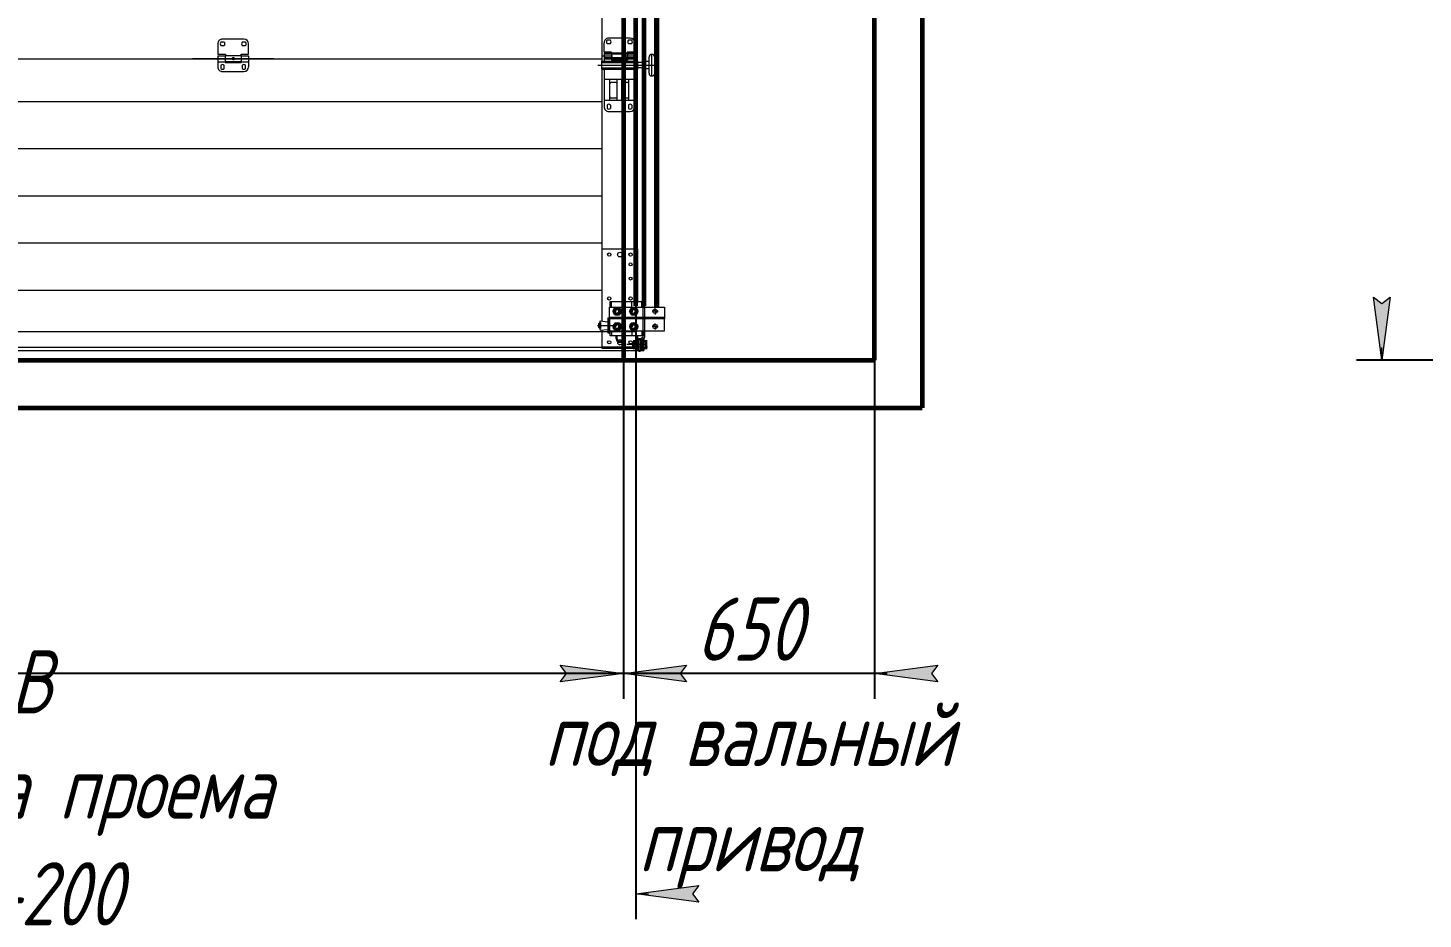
# Model space of a CAD drawing. Header units: millimetres. Extents: x 0 to 1680, y 0 to 594.
# Drawn here: x 110.4 to 220.8, y 341.5 to 412 of the extents above; entities that cross this region are included whole.
import ezdxf

# ---------------------------------------------------------------- set-up
doc = ezdxf.new("R2010")
doc.units = ezdxf.units.MM
for name, pattern in [('K5LT_AXLED', [19.5, 15, -1.5, 1.5, -1.5]), ('K5LT_BASIC', [0]), ('K5LT_THIN', [0]), ('K5LT_THIN_INCLUDED_TO_HATCHING', [0])]:
    doc.linetypes.add(name, pattern=pattern)
doc.layers.add('Системный слой', color=7, linetype='Continuous')
doc.styles.add('KDIMTEXTSTYLE', font='GOST_AU.SHX', dxfattribs={"width": 0.96, "oblique": 15, "height": 5})
doc.dimstyles.new('KDIMSTYLE (0.03)', dxfattribs={"dimtxt": 5, "dimasz": 1, "dimexe": 2, "dimexo": 0, "dimgap": 1, "dimtad": 1, "dimlfac": 40, "dimtxsty": 'KDIMTEXTSTYLE', "dimsah": 1, "dimcen": 0, "dimdle": 1, "dimadec": 0, "dimazin": 0, "dimtfac": 0.667, "dimtmove": 0, "dimatfit": 3, "dimfxl": 1, "dimtvp": 1, "dimtolj": 1, "dimtzin": 0, "dimarcsym": 0})

# ---------------------------------------------------------------- blocks, each defined once
blk = doc.blocks.new('U12')
at = {"layer": 'Системный слой', "color": 7, "linetype": 'K5LT_THIN_INCLUDED_TO_HATCHING', "lineweight": 18}
for p, q in [((157.0144892569014, 406.2825017118321), (157.0144892569014, 407.9256515762081)), ((157.3894892569014, 406.2825017118321), (157.3894892569014, 407.9256515762081))]:
    blk.add_line(p, q, dxfattribs=at)
blk = doc.blocks.new('U13')
at = {"layer": 'Системный слой', "color": 7, "linetype": 'K5LT_THIN_INCLUDED_TO_HATCHING', "lineweight": 18}
for p, q in [((156.4519892569014, 406.2825017118321), (156.4519892569014, 407.9256515762081)), ((157.9519892569014, 406.2825017118321), (157.9519892569014, 407.9256515762081))]:
    blk.add_line(p, q, dxfattribs=at)
blk = doc.blocks.new('KDIMARROW_01')
at = {"layer": 'Системный слой'}
blk.add_hatch(color=0, dxfattribs=at).paths.add_polyline_path([(0, 0), (-5, 0.658262491226197), (-4.5, 5.51091059616309e-16), (-5, -0.6582624912261956)])
at = {"layer": 'Системный слой', "color": 0, "linetype": 'K5LT_THIN', "lineweight": 18}
for p, q in [((-4.5, 5.51091059616309e-16), (-5, 0.658262491226197)), ((-5, 0.658262491226197), (0, 0)), ((0, 0), (-5, -0.6582624912261956)), ((-5, -0.6582624912261956), (-4.5, 5.51091059616309e-16)), ((0, 0), (-1, 0))]:
    blk.add_line(p, q, dxfattribs=at)

msp = doc.modelspace()

# ---------------------------------------------------------------- linework, layer by layer
at = {"layer": 'Системный слой', "color": 5, "linetype": 'K5LT_BASIC', "lineweight": 60, "true_color": 0x0000ff}
for p, q in [((181.1457392569013, 576.2628367620896), (181.1457392569013, 381.9753367620897)), ((177.3957392569013, 385.7253367620899), (177.3957392569013, 572.51283676209)), ((158.4957392569013, 390.0255861436235), (158.4957392569013, 565.9503368284536)), ((159.1707392569013, 390.0255861436235), (159.1707392569013, 565.9503368284536)), ((160.1082392569013, 565.9503368284536), (160.1082392569013, 389.9357779421825)), ((160.1832392569013, 389.9357779421825), (160.1832392569013, 565.9503368284536)), ((157.5207392569013, 479.4753367620899), (157.5207392569013, 385.7253367620899)), ((45.02073925690121, 385.7253367620899), (177.3957392569013, 385.7253367620899)), ((41.27073925690121, 381.9753367620899), (181.1457392569013, 381.9753367620899))]:
    msp.add_line(p, q, dxfattribs=at)
at = {"layer": 'Системный слой', "color": 7, "linetype": 'K5LT_THIN_INCLUDED_TO_HATCHING', "lineweight": 18}
for p, q in [((158.4957392569013, 386.7714619064309), (158.4957392569013, 480.4128367620897)), ((155.8321623694316, 409.3745869064307), (155.8321623694316, 430.1027119064308)), ((125.4274876657064, 410.756461906431), (125.4274876657064, 409.931461906431)), ((125.9363894487416, 410.8877119064309), (125.6685858826713, 410.8877119064309)), ((127.4899876657064, 411.131461906431), (125.8024876657064, 411.131461906431)), ((127.6238894487416, 410.8877119064309), (127.3560858826713, 410.8877119064309)), ((127.8649876657064, 409.931461906431), (127.8649876657064, 410.756461906431)), ((155.9832392569013, 410.0870869064308), (155.9832392569013, 410.8370869064308)), ((156.4921410399362, 411.0433369064308), (156.2243374738659, 411.0433369064308)), ((156.2243374738659, 410.7808369064307), (156.4921410399362, 410.7808369064307)), ((158.0457392569013, 411.2120869064308), (156.3582392569013, 411.2120869064308)), ((158.1796410399362, 411.0433369064308), (157.9118374738659, 411.0433369064308)), ((157.9118374738659, 410.7808369064307), (158.1796410399362, 410.7808369064307)), ((158.4207392569013, 410.0870869064308), (158.4207392569013, 410.8370869064308)), ((125.4274876657064, 409.931461906431), (126.0274876657064, 409.931461906431)), ((125.4274876657064, 409.8058369064311), (125.4274876657064, 409.3370869064311)), ((125.4274876657064, 409.8058369064311), (126.0087376657064, 409.8058369064311)), ((125.6685858826713, 410.6252119064311), (125.9363894487416, 410.6252119064311)), ((126.0087376657064, 409.8058369064311), (126.0087376657064, 409.3370869064311)), ((126.0274876657064, 409.7027119064312), (126.0087376657064, 409.7027119064312)), ((126.0274876657064, 409.931461906431), (126.0274876657064, 409.8114619064308)), ((126.0274876657064, 409.3314619064311), (126.0274876657064, 409.8114619064308)), ((127.2649876657064, 409.8114619064313), (126.0274876657064, 409.8114619064313)), ((127.2649876657064, 409.931461906431), (127.8649876657064, 409.931461906431)), ((127.2649876657064, 409.8114619064313), (127.2649876657064, 409.9314619064314)), ((127.2649876657064, 409.8114619064313), (127.2649876657064, 409.3314619064313)), ((127.2837376657064, 409.7027119064312), (127.2649876657064, 409.7027119064312)), ((127.2837376657064, 409.8058369064311), (127.8649876657064, 409.8058369064311)), ((127.2837376657064, 409.8058369064311), (127.2837376657064, 409.3370869064311)), ((127.3560858826713, 410.6252119064311), (127.6238894487416, 410.6252119064311)), ((127.8649876657064, 409.8058369064311), (127.8649876657064, 409.3370869064311)), ((156.6502837299006, 409.7870869064309), (155.8009598988926, 409.7870869064309)), ((156.5832392569013, 410.0870869064308), (155.9832392569013, 410.0870869064308)), ((155.9832392569013, 410.0214619064309), (155.9832392569013, 409.3745869064307)), ((156.5644892569013, 410.0214619064309), (155.9832392569013, 410.0214619064309)), ((156.5644892569013, 409.9277119064309), (155.9832392569013, 409.9277119064309)), ((156.5644892569013, 409.6464619064309), (155.9832392569013, 409.6464619064309)), ((156.5644892569013, 410.0214619064309), (156.5644892569013, 409.4748741174383)), ((158.4207392569013, 409.9277119064309), (156.5644892569013, 409.9277119064309)), ((156.5832392569013, 409.9277119064309), (156.5644892569013, 409.9277119064309)), ((158.4207392569013, 409.6464619064309), (156.5644892569013, 409.6464619064309)), ((156.5832392569013, 409.6464619064309), (156.5644892569013, 409.6464619064309)), ((156.5832392569013, 410.0870869064308), (156.5832392569013, 409.5527119064309)), ((157.8207392569013, 410.0214619064309), (156.5832392569013, 410.0214619064309)), ((158.5623412548059, 409.7870869064309), (157.6954412919506, 409.7870869064309)), ((158.4207392569013, 410.0870869064308), (157.8207392569013, 410.0870869064308)), ((157.8207392569013, 410.0870869064308), (157.8207392569013, 409.5527119064309)), ((157.8394892569013, 409.9277119064309), (157.8207392569013, 409.9277119064309)), ((157.8394892569013, 409.6464619064309), (157.8207392569013, 409.6464619064309)), ((158.4207392569013, 410.0214619064309), (157.8394892569013, 410.0214619064309)), ((157.8394892569013, 410.0214619064309), (157.8394892569013, 409.4748741174383)), ((158.4207392569013, 409.3745869064307), (158.4207392569013, 410.0214619064309)), ((159.5457392569013, 408.4277119064311), (159.5457392569013, 409.7027119064312)), ((159.7707392569013, 408.2027119064312), (159.7707392569013, 409.9277119064311)), ((159.9957392569013, 408.4277119064311), (159.9957392569013, 409.7027119064312)), ((65.49681614437148, 409.5715280829018), (155.832164329066, 409.5715280829018)), ((125.4274876657064, 409.3370869064311), (126.0087376657064, 409.3370869064311)), ((125.4274876657064, 409.3370869064311), (125.4274876657064, 408.9339619064313)), ((125.6712376657064, 409.0678636894663), (125.6712376657064, 408.800060123396)), ((125.8024876657064, 408.5589619064313), (127.4899876657064, 408.5589619064313)), ((125.9337376657064, 408.800060123396), (125.9337376657064, 409.0678636894663)), ((126.0274876657064, 409.4402119064312), (126.0087376657064, 409.4402119064312)), ((126.0087376657064, 409.3370869064311), (126.0087376657064, 409.2714619064311)), ((126.0087376657064, 409.2714619064311), (127.2837376657064, 409.2714619064311)), ((127.2649876657064, 409.3314619064311), (126.0274876657064, 409.3314619064311)), ((127.2837376657064, 409.4402119064312), (127.2649876657064, 409.4402119064312)), ((127.2837376657064, 409.3370869064311), (127.8649876657064, 409.3370869064311)), ((127.2837376657064, 409.2714619064311), (127.2837376657064, 409.3370869064311)), ((127.3587376657064, 409.0678636894663), (127.3587376657064, 408.800060123396)), ((127.6212376657064, 408.800060123396), (127.6212376657064, 409.0678636894663)), ((127.8649876657064, 409.3370869064311), (127.8649876657064, 408.9339619064313)), ((155.4957392569013, 409.0652119064307), (159.9957392569013, 409.0652119064307)), ((155.7769892569013, 409.3745869064307), (155.7769892569013, 408.7558369064309)), ((155.7769892569013, 409.3745869064307), (158.6269892569013, 409.3745869064307)), ((155.7769892569013, 409.2808369064307), (158.6269892569013, 409.2808369064307)), ((155.7769892569013, 409.0652119064307), (158.6269892569013, 409.0652119064307)), ((155.7769892569013, 408.8495869064309), (158.6269892569013, 408.8495869064309)), ((155.7769892569013, 408.7558369064309), (158.6269892569013, 408.7558369064309)), ((155.8321623694316, 394.5339619064307), (155.8321623694316, 408.7558369064309)), ((156.5644892569013, 409.5527119064309), (155.9832392569013, 409.5527119064309)), ((158.4207392569013, 408.7558369064309), (155.9832392569013, 408.7558369064309)), ((155.9832392569013, 408.7558369064309), (155.9832392569013, 405.7839619064307)), ((156.5644892569013, 409.4748741174383), (157.8394892569013, 409.4748741174383)), ((157.8207392569013, 409.5527119064309), (156.5832392569013, 409.5527119064309)), ((158.4207392569013, 409.5527119064309), (157.8394892569013, 409.5527119064309)), ((158.4207392569013, 405.7839619064307), (158.4207392569013, 408.7558369064309)), ((158.6269892569013, 409.3745869064307), (158.6269892569013, 408.7558369064309)), ((159.0582392569013, 409.2714619064311), (158.6269892569011, 409.2714619064311)), ((159.0582392569013, 408.8589619064312), (158.6269892569011, 408.8589619064312)), ((159.0582392569013, 409.3464619064312), (159.0582392569013, 408.7839619064312)), ((159.0582392569013, 409.3464619064312), (159.3019892569013, 409.3464619064312)), ((159.0582392569013, 408.7839619064312), (159.3019892569013, 408.7839619064312)), ((159.5457392569013, 409.3464619064312), (159.3019892569013, 409.3464619064312)), ((159.5457392569013, 408.7839619064312), (159.3019892569013, 408.7839619064312)), ((158.4207392569013, 407.9256515762081), (155.9832392569013, 407.9256515762081)), ((156.9207392569013, 407.6872986624323), (156.5457392569013, 407.6872986624323)), ((157.8582392569013, 407.6872986624323), (157.4832392569013, 407.6872986624323)), ((158.4207392569013, 406.2825017118321), (155.9832392569013, 406.2825017118321)), ((156.9207392569013, 406.4635420577788), (156.5457392569013, 406.4635420577788)), ((157.8582392569013, 406.4635420577788), (157.4832392569013, 406.4635420577788)), ((155.8605346176708, 406.1823319411164), (65.52303461767082, 406.1823319411158)), ((156.2269892569013, 405.917863689466), (156.2269892569013, 405.6500601233956)), ((156.3582392569013, 405.4089619064307), (158.0457392569013, 405.4089619064307)), ((156.4894892569013, 405.917863689466), (156.4894892569013, 405.6500601233956)), ((157.9144892569013, 405.917863689466), (157.9144892569013, 405.6500601233956)), ((158.1769892569013, 405.917863689466), (158.1769892569013, 405.6500601233956)), ((155.8605346176708, 402.4510819411146), (65.52303461767082, 402.4510819411146)), ((155.8605346176708, 398.7198319411143), (65.52303461767082, 398.7198319411136)), ((155.8605346176708, 394.9885819411143), (65.52303461767082, 394.9885819411129)), ((155.8332392569013, 394.5339619064307), (158.6457392569013, 394.5339619064307)), ((155.8332392569013, 388.8298208230285), (155.8332392569013, 394.5339619064312)), ((158.5332392569013, 390.3670279421826), (158.5332392569013, 394.5339619064307)), ((158.6457392569013, 394.5339619064307), (158.6457392569013, 390.3670279421826)), ((155.8605346176708, 391.2573319411147), (65.52303461767082, 391.2573319411147)), ((156.4257392640539, 388.9982779421825), (156.4257392640539, 389.9357779421825)), ((156.4257392640539, 389.9357779421825), (160.7757392640539, 389.9357779421825)), ((156.4632392640539, 390.3670279421826), (159.0882392640539, 390.3670279421826)), ((156.4632392640539, 389.9357779421825), (156.4632392640539, 390.3670279421826)), ((156.5757392640539, 389.9357779421825), (156.5757392640539, 390.3670279421826)), ((158.1882392640539, 389.9357779421825), (158.1882392640539, 390.3670279421826)), ((158.9757392640539, 389.9357779421825), (158.9757392640539, 390.3670279421826)), ((159.0882392640539, 390.3670279421826), (159.0882392640539, 389.9357779421825)), ((159.2007392640539, 390.302669473675), (159.0882392640539, 390.302669473675)), ((159.0882392640539, 389.9357779421825), (159.0882392640539, 390.302669473675)), ((159.0882392640539, 388.0607779421825), (159.0882392640539, 389.9357779421825)), ((159.2007392640539, 389.9357779421825), (159.2007392640539, 390.302669473675)), ((159.2007392640539, 388.0607779421825), (159.2007392640539, 389.9357779421825)), ((160.0257392640539, 389.5982779421827), (160.0257392640539, 389.8420279421825)), ((160.7757392640539, 389.9357779421825), (160.7757392640539, 388.9982779421825)), ((155.6378143357968, 388.6413543713907), (155.6378143357968, 388.3099176417427)), ((155.6794947424245, 388.7739196940065), (155.6794947424245, 388.8489196940063)), ((155.6794947424245, 388.8489196940063), (156.2832392569013, 388.7739196940065)), ((155.6794947424245, 388.1739196940064), (155.6794947424245, 388.7739196940065)), ((156.2832392569013, 389.0964619064289), (156.2832392569013, 387.8964619064291)), ((156.2832392569013, 389.0964619064289), (156.3957392569013, 389.0964619064289)), ((156.3957392569013, 389.0964619064289), (156.3957392569013, 387.8964619064291)), ((156.3957392569013, 388.7739196940065), (156.4257392640539, 388.7739196940065)), ((160.7757392640539, 389.1107779421827), (156.4257392640539, 389.1107779421827)), ((160.7757392640539, 389.1107779421827), (156.4257392640539, 389.1107779421827)), ((160.7757392640539, 388.9982779421825), (156.4257392640539, 388.9982779421825)), ((156.4257392640539, 388.9982779421825), (156.4257392640539, 388.0607779421825)), ((160.7757392640539, 388.9982779421825), (156.5944892640539, 388.9982779421825)), ((160.0257392640539, 389.5982779421827), (159.7819892640539, 389.5982779421827)), ((160.0257392640539, 389.5982779421827), (160.2694892640539, 389.5982779421827)), ((160.0257392640539, 389.5982779421827), (160.0257392640539, 389.3545279421826)), ((160.0257392640539, 388.3982779421826), (160.0257392640539, 388.6420279421827)), ((160.7757392640539, 388.0607779421825), (160.7757392640539, 388.9982779421825)), ((74.28771757634703, 388.0089619064308), (140.4108585267741, 388.0089619064308)), ((133.9802181144191, 388.0089619064308), (158.4957392569011, 388.0089619064308)), ((155.4695267431577, 388.4739196940063), (156.6826751833654, 388.4739196940063)), ((155.6794947424245, 388.1739196940064), (155.6794947424245, 388.0989196940063)), ((155.6794947424245, 388.0989196940063), (156.2832392569013, 388.1739196940064)), ((155.8332392569013, 386.6589619064307), (155.8332392569013, 388.1180185649846)), ((156.2832392569013, 387.8964619064291), (156.3957392569013, 387.8964619064291)), ((156.4257392640539, 388.1739196940064), (156.3957392569013, 388.1739196940064)), ((156.4257392640539, 388.0607779421825), (160.7757392640539, 388.0607779421825)), ((156.4632392640539, 387.6670279421826), (156.4632392640539, 388.0607779421825)), ((159.0882392640539, 387.6670279421826), (156.4632392640539, 387.6670279421826)), ((156.5757392640539, 388.0607779421825), (156.5757392640539, 387.6670279421826)), ((156.9394892569013, 387.4316320090068), (156.9394892569013, 387.6670279421826)), ((157.0332392569013, 387.4316320090068), (157.0332392569013, 387.6670279421826)), ((157.4457392569013, 387.4316320090068), (157.4457392569013, 387.6670279421826)), ((157.5394892569013, 387.4316320090068), (157.5394892569013, 387.6670279421826)), ((158.1882392640539, 388.0607779421825), (158.1882392640539, 387.6670279421826)), ((158.5332392569013, 387.3474013881796), (158.5332392569013, 387.6670279421826)), ((158.6457392569013, 387.6670279421826), (158.6457392569013, 387.3474013881796)), ((158.9757392640539, 388.0607779421825), (158.9757392640539, 387.6670279421826)), ((159.0694892640539, 387.5543441561276), (158.9757392640539, 387.5002175683912)), ((159.0882392640539, 388.0607779421825), (159.0882392640539, 387.6670279421826)), ((159.0882392640539, 387.5868201087696), (159.0882392640539, 388.0607779421825)), ((159.2007392640539, 387.5868201087696), (159.2007392640539, 388.0607779421825)), ((160.0257392640539, 388.3982779421826), (159.7819892640539, 388.3982779421826)), ((160.0257392640539, 388.3982779421826), (160.2694892640539, 388.3982779421826)), ((160.0257392640539, 388.3982779421826), (160.0257392640539, 388.1545279421825)), ((74.28771757634703, 386.7714619064309), (140.4108585267741, 386.7714619064309)), ((74.28771757634703, 386.5081858145093), (140.4108585267741, 386.5081858145093)), ((133.9802181144191, 386.7714619064309), (158.4957392569011, 386.7714619064309)), ((133.9802181144191, 386.5081858145093), (159.1233030628308, 386.5081858145093)), ((158.3294238796396, 386.7714619064311), (155.8332392569013, 386.7714619064309)), ((158.4207392569013, 386.6589619064312), (155.8332392569013, 386.6589619064307)), ((159.3901458578688, 386.9715169453027), (157.7950803036947, 386.9715169453027)), ((158.3187850084627, 387.1570182964506), (158.3187850084627, 386.7781556490577)), ((158.3714070410977, 387.1321295093953), (158.3187850084627, 387.1321295093953)), ((158.3714070410977, 386.8109043812101), (158.3187850084627, 386.8109043812101)), ((158.3714070410977, 386.9715169453027), (158.6347570191009, 386.9715169453027)), ((158.4207392569013, 386.6589619064312), (158.4207392569013, 386.6954479070803)), ((158.6347570191009, 387.3339619064309), (158.4627224183594, 387.3339619064309)), ((158.4627224183594, 387.3339619064309), (158.4627224183594, 387.2475859835249)), ((159.1233030628308, 386.7714619064309), (158.4957392569011, 386.7714619064309)), ((158.9007392640539, 387.3703137578236), (158.9007392640539, 386.5151694736751)), ((158.9007392640539, 386.5151694736751), (159.0132392640539, 386.5151694736751)), ((159.0132392640539, 387.3703137578236), (159.0132392640539, 386.5151694736751)), ((159.1257392640539, 387.4569162982018), (159.0319892640539, 387.4027897104654)), ((159.3185724035151, 386.9715169453027), (159.055222425512, 386.9715169453027)), ((159.1233030628308, 387.4529183203265), (159.1233030628308, 386.5081858145093)), ((159.4332392569013, 386.7714619064309), (159.3185724035151, 386.7714619064309)), ((74.28771757634703, 385.7253367620899), (140.4108585267741, 385.7253367620899)), ((133.9802181144191, 385.7253367620899), (159.4332392569011, 385.7253367620899))]:
    msp.add_line(p, q, dxfattribs=at)
at = {"layer": 'Системный слой', "color": 30, "linetype": 'K5LT_AXLED', "lineweight": 18, "true_color": 0xff8000}
msp.add_line((129.8649876657064, 409.5714619064315), (123.4274876657064, 409.5714619064315), dxfattribs=at)
at = {"layer": 'Системный слой', "color": 7, "linetype": 'K5LT_THIN_INCLUDED_TO_HATCHING', "const_width": 0.18}
for points in [[(156.8850101359387, 389.3545279421826), (156.7442810078241, 389.5982779421827), (156.8850101359387, 389.8420279421825), (157.166468392169, 389.8420279421825), (157.3071975202837, 389.5982779421827), (157.166468392169, 389.3545279421826)], [(158.1975101359387, 389.3545279421826), (158.0567810078241, 389.5982779421827), (158.1975101359387, 389.8420279421825), (158.478968392169, 389.8420279421825), (158.6196975202837, 389.5982779421827), (158.478968392169, 389.3545279421826)], [(155.6794947424245, 388.6413543713907), (155.6794947424245, 388.3099176417427), (155.6378143357968, 388.3099176417427), (155.6003143357968, 388.3474176417426), (155.6003143357968, 388.6038543713905), (155.6378143357968, 388.6413543713907)], [(156.8850101359387, 388.1545279421825), (156.7442810078241, 388.3982779421826), (156.8850101359387, 388.6420279421827), (157.166468392169, 388.6420279421827), (157.3071975202837, 388.3982779421826), (157.166468392169, 388.1545279421825)], [(158.1975101359387, 388.1545279421825), (158.0567810078241, 388.3982779421826), (158.1975101359387, 388.6420279421827), (158.478968392169, 388.6420279421827), (158.6196975202837, 388.3982779421826), (158.478968392169, 388.1545279421825)], [(158.3714070410977, 387.1570182964506), (158.3714070410977, 386.7781556490572), (158.3187850084627, 386.7781556490572), (158.2812850084627, 386.8156556490574), (158.2812850084627, 387.1195182964505), (158.3187850084627, 387.1570182964506)], [(158.6347570191009, 387.2475859835249), (158.6347570191009, 386.6954479070803), (158.3714070410977, 386.6954479070803), (158.3714070410977, 387.2475859835249)], [(158.6347570191009, 387.3703137578236), (158.6347570191009, 386.5265023577235), (158.676740180559, 386.5265023577235), (158.676740180559, 387.3703137578236)], [(159.055222425512, 387.3703137578236), (159.055222425512, 386.5265023577235), (159.0132392640539, 386.5265023577235), (159.0132392640539, 387.3703137578236)], [(159.055222425512, 387.2475859835249), (159.055222425512, 386.6954479070803), (159.3185724035151, 386.6954479070803), (159.3185724035151, 387.2475859835249)]]:
    msp.add_lwpolyline(points, close=True, dxfattribs=at)
msp.add_lwpolyline([(158.9007392640539, 387.3015397086774), (158.9007392640539, 386.5835056269696, -0.414213562373095), (158.7994892622658, 386.4822556251813), (158.7779901823472, 386.4822556251815, -0.4142135623734238), (158.676740180559, 386.5835056269696), (158.676740180559, 387.3015397086774, -0.414213562373095), (158.7779901823471, 387.4027897104654), (158.7994892622658, 387.4027897104656, -0.414213562373095)], format="xyb", close=True, dxfattribs=at)
at = {"layer": 'Системный слой', "color": 7, "linetype": 'K5LT_THIN_INCLUDED_TO_HATCHING', "lineweight": 18}
for centre, radius in [((156.3957392569013, 394.0839619064309), 0.13125), ((157.2394892569013, 394.0839619064309), 0.1875), ((158.0832392569013, 394.0839619064309), 0.13125), ((158.0832392569013, 393.3152119064307), 0.12), ((158.0832392569013, 392.1902119064307), 0.12), ((156.3957392569013, 390.6152119064309), 0.13125), ((157.0257392640539, 389.5982779421827), 0.3168380487440138), ((157.0257392640539, 389.5982779421827), 0.24375), ((157.0257392640539, 389.5982779421827), 0.16875), ((157.0257392640539, 389.5982779421827), 0.16875), ((158.0832392569013, 390.6152119064309), 0.13125), ((158.3382392640539, 389.5982779421827), 0.3168380487440138), ((158.3382392640539, 389.5982779421827), 0.24375), ((158.3382392640539, 389.5982779421827), 0.16875), ((158.3382392640539, 389.5982779421827), 0.16875), ((160.0257392640539, 389.5982779421827), 0.16875), ((157.0257392640539, 388.3982779421826), 0.3168380487440138), ((157.0257392640539, 388.3982779421826), 0.24375), ((158.3382392640539, 388.3982779421826), 0.3168380487440138), ((158.3382392640539, 388.3982779421826), 0.24375), ((157.0257392640539, 388.3982779421826), 0.16875), ((157.0257392640539, 388.3982779421826), 0.16875), ((158.3382392640539, 388.3982779421826), 0.16875), ((158.3382392640539, 388.3982779421826), 0.16875), ((160.0257392640539, 388.3982779421826), 0.16875), ((156.3957392569013, 387.1464619064309), 0.13125), ((158.0832392569013, 387.1464619064309), 0.13125)]:
    msp.add_circle(centre, radius, dxfattribs=at)
for centre, radius, start, end in [((125.8024876657064, 410.7564619064315), 0.3749999999998636, 89.99999999997918, 180.0000000000208), ((125.8024876657064, 410.756461906431), 0.1874999999999397, 135.5729959991762, 224.4270040008237), ((125.8024876657064, 410.756461906431), 0.1874999999999397, 315.5729959991762, 44.42700400082379), ((127.4899876657064, 410.756461906431), 0.1874999999999397, 135.5729959991762, 224.4270040008237), ((127.4899876657064, 410.7564619064315), 0.375, 0, 90), ((127.4899876657064, 410.756461906431), 0.1874999999999397, 315.5729959991762, 44.42700400082379), ((156.3582392569013, 410.8370869064311), 0.3749999999998636, 89.99999999997918, 180.0000000000208), ((156.3582392569013, 410.9120869064309), 0.1874999999999397, 135.5729959991762, 224.4270040008237), ((156.3582392569013, 410.9120869064309), 0.1874999999999397, 315.5729959991762, 44.42700400082379), ((158.0457392569013, 410.9120869064309), 0.1874999999999397, 135.5729959991762, 224.4270040008237), ((158.0457392569013, 410.8370869064311), 0.375, 0, 90), ((158.0457392569013, 410.9120869064309), 0.1874999999999397, 315.5729959991762, 44.42700400082379), ((126.7033196190764, 409.5858575391908), 0.1320819510970551, 179.994520492131, 186.2570999683877), ((126.5890583125318, 409.5858626721126), 0.1321793314370143, 353.7452876597003, 0.003249996046737241), ((159.7707392569013, 409.7027119064312), 0.225, 0, 180), ((159.7707392569013, 409.7027119064312), 0.225, 0, 180), ((125.8024876657064, 408.9339619064313), 0.3749999999998636, 179.9999999999861, 270.0000000000209), ((125.8024876657064, 408.9339619064315), 0.1874999999999641, 45.57299599919084, 134.4270040008286), ((125.8024876657064, 408.9339619064315), 0.1875000000000605, 225.572995999176, 314.4270040007701), ((127.4899876657064, 408.9339619064313), 0.1875000000000138, 45.57299599923491, 134.4270040008191), ((127.4899876657064, 408.9339619064315), 0.1875000000000605, 225.572995999176, 314.4270040007701), ((127.4899876657064, 408.9339619064313), 0.3749999999999659, 270.0000000000105, 0), ((156.5457392569013, 407.5935486624321), 0.09375000000006822, 90.0000000000417, 179.9999999999722), ((156.9207392569008, 407.5935486624321), 0.09375000000020464, 0, 89.99999999987494), ((157.4832392569013, 407.5935486624321), 0.09375000000006822, 90.0000000000417, 179.9999999999722), ((157.8582392569008, 407.5935486624321), 0.09375000000020464, 0, 89.99999999987494), ((159.7707392569013, 408.4277119064311), 0.225, 180, 0), ((156.5457392569013, 406.5572920577788), 0.09375000000006822, 180.0000000000278, 269.9999999999583), ((156.9207392569013, 406.5572920577788), 0.09375000000017053, 270.0000000000417, 0), ((157.4832392569013, 406.5572920577788), 0.09375000000006822, 180.0000000000278, 269.9999999999583), ((157.8582392569008, 406.5572920577788), 0.09375000000020464, 270.0000000001251, 0), ((156.3582392569013, 405.7839619064307), 0.3749999999998636, 179.9999999999792, 270.0000000000209), ((156.3582392569013, 405.7839619064307), 0.1875000000000138, 45.57299599923491, 134.4270040008191), ((156.3582392569013, 405.7839619064307), 0.1874999999999641, 225.5729959991811, 314.4270040008092), ((158.0457392569013, 405.7839619064307), 0.1875000000000138, 45.57299599923491, 134.4270040008191), ((158.0457392569013, 405.7839619064307), 0.1874999999999641, 225.5729959991811, 314.4270040008092), ((158.0457392569013, 405.7839619064307), 0.375, 270, 0), ((157.0257392640539, 389.5982779421827), 0.1312500000000554, 280.3018137403225, 197.3180261069141), ((158.3382392640539, 389.5982779421827), 0.1312500000000554, 280.3018137403225, 197.3180261069141), ((157.0257392640539, 388.3982779421826), 0.1312500000000554, 280.3018137403225, 197.3180261069141), ((158.3382392640539, 388.3982779421826), 0.1312500000000554, 280.3018137403225, 197.3180261069141), ((159.0507392640544, 387.3703137578232), 0.150000000000551, 120.0000000001127, 179.999999999861), ((159.0507392640539, 387.5868201087696), 0.03750000000000001, 299.9999999999629, 0), ((159.0507392640533, 387.5868201087699), 0.1500000000002046, 300.0000000000346, 0), ((157.2394892569013, 387.4316320090068), 0.3, 180, 0), ((157.2394892569013, 387.4316320090068), 0.20625, 180, 0), ((157.2394892569013, 387.1464619064309), 0.1874999999999784, 165.6643551873425, 14.33564481267096), ((157.2394892569013, 387.1464619064311), 0.1874999999998587, 43.74229159071994, 136.25770840928), ((159.0507392640533, 387.3703137578236), 0.03749999999964056, 119.9999999997154, 180.0000000003474)]:
    msp.add_arc(centre, radius, start, end, dxfattribs=at)
for points, knots in [([(126.5712376657064, 409.5858701692503), (126.5712376462024, 409.5898801154053), (126.5715892383488, 409.5975912871418), (126.5731097932046, 409.6088252840136), (126.5755324433901, 409.6194941687309), (126.5789159798036, 409.6297971103963), (126.5832797806747, 409.6396093072215), (126.5886288522024, 409.6487733892893), (126.5949267298425, 409.6570956644366), (126.6020693236906, 409.6643686372711), (126.6098858496118, 409.670421261296), (126.6181688532028, 409.6751572520479), (126.6267185044159, 409.6785616113245), (126.6360847602325, 409.6808499959091), (126.6426298626081, 409.6814089973291), (126.6462376657064, 409.6814089821394)], [0, 0, 0, 0, 1.230121900529844, 2.36914820831083, 3.519341976014471, 4.687524954289307, 5.879750739420477, 7.099505216352386, 8.344571769902108, 9.604863969019316, 10.8646931681995, 12.11051329062886, 13.33326663656766, 14.53004824375293, 16, 16, 16, 16]), ([(126.5712838940145, 409.5823718555378), (126.5713543363337, 409.5839919716411), (126.5717358351251, 409.588081927762), (126.5731755143232, 409.594562613891), (126.5759352098507, 409.6016742038378), (126.5798449729076, 409.6084911385556), (126.5849207741383, 409.6149113852182), (126.5911577772634, 409.6208114467781), (126.5984969935238, 409.6260464734851), (126.6067985930682, 409.6304712282974), (126.6158401947826, 409.6339707254056), (126.6253551797647, 409.6364863463525), (126.635527215504, 409.6380868104291), (126.6425393682066, 409.6384609190718), (126.6462376657064, 409.6384609056911)], [0, 0, 0, 0, 0.7833551188339338, 1.982808730999857, 3.193719220390247, 4.423805748831922, 5.679875178569271, 6.965793344187137, 8.27922702098282, 9.60946421141705, 10.94169951303044, 12.26029595501632, 13.55505441990392, 15, 15, 15, 15]), ([(126.6462376657064, 409.6814089821394), (126.6491204248397, 409.6814089700028), (126.6549075570231, 409.6810142055074), (126.6635174761838, 409.6792267229503), (126.6720001409983, 409.6762065335743), (126.6802523758312, 409.671908577109), (126.6881414319338, 409.6662983691904), (126.6954702975809, 409.6594147528861), (126.7020561190261, 409.6513685383172), (126.7077419616443, 409.6423576713198), (126.7124574236987, 409.632567857172), (126.7161643742049, 409.6222088076483), (126.7188677318663, 409.6114505623486), (126.7207611061577, 409.5993416249237), (126.721237678142, 409.5907340418471), (126.7212376657064, 409.5858701692503)], [0, 0, 0, 0, 1.174542161854188, 2.357893109054837, 3.555399008145945, 4.775356472200825, 6.015740117418447, 7.273247009915478, 8.525768499317797, 9.766521184079973, 10.98343891410796, 12.1816237948557, 13.3545285747736, 14.50792403177038, 16, 16, 16, 16]), ([(126.6462376657064, 409.6384609056911), (126.6495020939343, 409.6384608938797), (126.6560549515188, 409.6381524101887), (126.665764344109, 409.6367566569143), (126.6752414003239, 409.63440440864), (126.6843079757733, 409.6310785451119), (126.6927265516512, 409.6268031705506), (126.7002647679503, 409.6216622272489), (126.7067361190587, 409.6157949641031), (126.7120547420773, 409.6093373291089), (126.7161725305514, 409.6024446466663), (126.7190921758597, 409.5952471913531), (126.7206819357203, 409.5885151952255), (126.7211120971814, 409.5841967448534), (126.7211914373983, 409.5823718555378)], [0, 0, 0, 0, 1.275430421545334, 2.560242921825297, 3.859471720563657, 5.178867568283563, 6.509764478147877, 7.830982907489155, 9.13677210578425, 10.41544752290056, 11.67397692365572, 12.90570802870788, 14.11763282220842, 15, 15, 15, 15]), ([(126.7204508579081, 409.5714619064279), (126.7198877761375, 409.5663303753965), (126.7183919487694, 409.5575524816404), (126.7150086802665, 409.5455549203737), (126.7110349368969, 409.5353019032716), (126.7060755774776, 409.5255920775596), (126.7001465173518, 409.5166187179705), (126.6933220342156, 409.5086063547005), (126.6857484555755, 409.5017686198053), (126.6776224812963, 409.4962541037539), (126.6691427439447, 409.4921205715327), (126.6604690939527, 409.4893542635321), (126.6517123963442, 409.4879117413341), (126.6429482651353, 409.487754558274), (126.6342360745115, 409.488866300838), (126.6256346665301, 409.4912565984332), (126.6172167508355, 409.4949562327374), (126.6090850536978, 409.500000672921), (126.601385534032, 409.5063969438554), (126.5943018472403, 409.5140807915757), (126.5880207661399, 409.522891888952), (126.5826960349166, 409.5325741581801), (126.5783918337642, 409.5428689212742), (126.5751098549391, 409.5535554615265), (126.5730986867119, 409.5631502976314), (126.5722772436758, 409.5691587007616), (126.5720244735048, 409.5714619064279)], [0, 0, 0, 0, 1.476118182168902, 2.554303915116492, 3.652665802273916, 4.775726358935464, 5.924019311190118, 7.09121328731932, 8.264333495514158, 9.42888531350996, 10.57533137469835, 11.70190696684425, 12.81273906856479, 13.91477177833323, 15.01587021031279, 16.12392469837595, 17.2460969703725, 18.38735284212951, 19.54776848011196, 20.71994597676784, 21.89019119276314, 23.04431364466473, 24.16639062629691, 25.26277600391743, 26.33746256227266, 27, 27, 27, 27]), ([(126.7204508579081, 409.5714619064279), (126.7200980051095, 409.5695026770181), (126.7190292760965, 409.565087381219), (126.7164163674338, 409.5583626231878), (126.7124636530235, 409.5514125538059), (126.7073443913351, 409.5448333167803), (126.7010649406805, 409.5387595553293), (126.6936867594209, 409.5333499395465), (126.6853538504802, 409.5287658164468), (126.6762860217321, 409.525134192115), (126.6667313910659, 409.5225212651062), (126.6569104457684, 409.5209372162697), (126.6469898301486, 409.5203643475336), (126.6370924842209, 409.5207854233429), (126.6273254033417, 409.5221981366078), (126.6178093573127, 409.5246140194186), (126.608704551828, 409.528042167274), (126.6002196404729, 409.5324597360786), (126.5925868867927, 409.5377832054828), (126.5860085245505, 409.5438642395836), (126.5806101882663, 409.5505194510515), (126.5764345651449, 409.5575721954947), (126.5735870533006, 409.564588524868), (126.5724188108821, 409.5692722308713), (126.5720244735048, 409.5714619064279)], [0, 0, 0, 0, 0.8563586988261825, 1.943725244424083, 3.048601893390413, 4.176980065231415, 5.332187216419166, 6.511824151958828, 7.706182392273751, 8.901386278864733, 10.08597193261877, 11.25578560786519, 12.41386833821272, 13.56732552607939, 14.72447111502516, 15.89262133830105, 17.07545665055515, 18.26988315252367, 19.46520047682714, 20.64731113792944, 21.80547890901596, 22.93635434912005, 24.04291694758109, 25, 25, 25, 25])]:
    msp.add_open_spline(points, degree=3, knots=knots, dxfattribs=at)

# ---------------------------------------------------------------- block references
at = {"layer": 'Системный слой'}
for name in ['U13', 'U12']:
    msp.add_blockref(name, (0, 0), dxfattribs=at)

# ---------------------------------------------------------------- dimensions: what is measured, and where the dimension line sits
at = {"layer": 'Системный слой', "color": 7}
msp.add_linear_dim(base=(217.5342855600353, 479.4753367620906), p1=(250.5883976435011, 385.7253367620899), p2=(250.588397643501, 479.4753367620906), angle=90, location=(217.5342855600353, 432.4753367620906), text='\\H5.0;\\W0.965;\\Q15;\\H5.0;\\W0.965;\\Q15;\\Q15;H', dimstyle='KDIMSTYLE (0.03)', override={"dimexo": 0, "dimblk1": 'KDIMARROW_01', "dimblk2": 'KDIMARROW_01', "dimse1": 0, "dimse2": 0, "dimclrt": 7, "dimtolj": 1}, dxfattribs=at).render()
msp.add_linear_dim(base=(62.83323925690104, 343.5264199537869), p1=(158.4957392569013, 394.9885819411143), p2=(62.83323925690104, 394.731841362227), location=(110.833239256901, 343.5264199537869), text='\\H5.0;\\W0.965;\\Q15;\\H5.0;\\W0.965;\\Q15;\\Q15;B+200', dimstyle='KDIMSTYLE (0.03)', override={"dimexo": 0, "dimblk1": 'KDIMARROW_01', "dimblk2": 'KDIMARROW_01', "dimse1": 0, "dimse2": 0, "dimclrt": 7, "dimtolj": 1}, dxfattribs=at).render()
for base, p1, p2, text in [((63.77073925690115, 360.9500165259683), (157.5207392569013, 385.7253367620899), (63.77073925690115, 385.7253367620906), '\\H5.0;\\W0.965;\\Q15;\\H5.0;\\W0.965;\\Q15;\\Q15;B\\X\\H5.0;\\W0.965;\\Q15;\\Q15;ширина проема'), ((157.5207392569013, 360.9500165259685), (177.3957392569013, 385.7253367620899), (157.5207392569013, 385.7253367620906), '\\H5.0;\\W0.965;\\Q15;\\H5.0;\\W0.965;\\Q15;\\Q15;650\\X\\H5.0;\\W0.965;\\Q15;\\Q15;под вальный\\X\\H5.0;\\W0.965;\\Q15;\\Q15;привод')]:
    msp.add_linear_dim(base=base, p1=p1, p2=p2, text=text, dimstyle='KDIMSTYLE (0.03)', override={"dimexo": 0, "dimblk1": 'KDIMARROW_01', "dimblk2": 'KDIMARROW_01', "dimse1": 0, "dimse2": 0, "dimclrt": 7, "dimtolj": 1}, dxfattribs=at).render()

doc.saveas('drawing.dxf')
